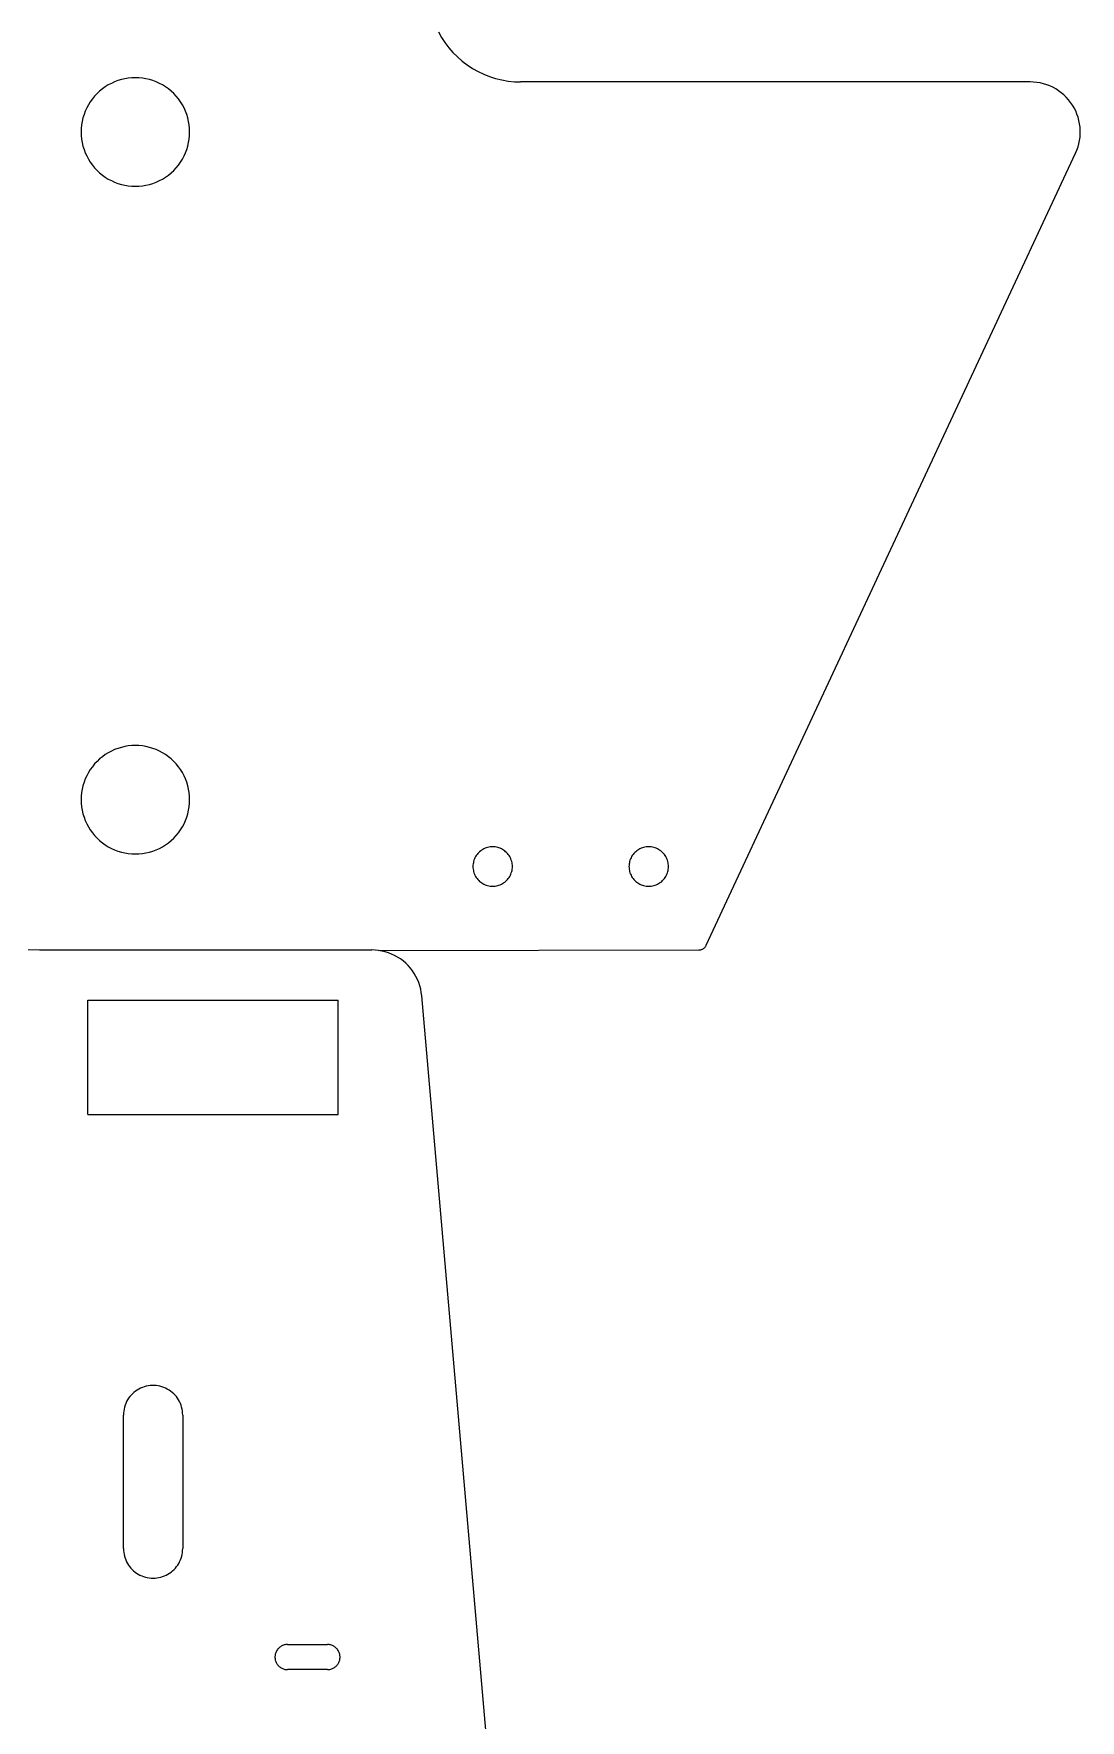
# Model space of a CAD drawing. Extents: x -22.3 to 21.7, y -13.4 to 13.4.
# Drawn here: x 14.59 to 17.059, y 5.08 to 9.058 of the extents above; entities that cross this region are included whole.
import ezdxf

# ---------------------------------------------------------------- set-up
doc = ezdxf.new("R2010")
doc.units = 0
doc.header["$MEASUREMENT"] = 0
doc.layers.get('0').update_dxf_attribs({"linetype": 'CONTINUOUS'})

msp = doc.modelspace()

# ---------------------------------------------------------------- linework, layer by layer
for p, q in [((15.5445, 9.0624), (15.5518, 9.0494)), ((15.5518, 9.0494), (15.56, 9.0369)), ((15.56, 9.0369), (15.569, 9.025)), ((15.569, 9.025), (15.5788, 9.0137)), ((15.5788, 9.0137), (15.5894, 9.0032)), ((15.5894, 9.0032), (15.6006, 8.9933)), ((15.6006, 8.9933), (15.6125, 8.9843)), ((14.7968, 8.9498), (14.7888, 8.9473)), ((14.805, 8.9517), (14.7968, 8.9498)), ((14.8132, 8.953), (14.805, 8.9517)), ((14.8216, 8.9538), (14.8132, 8.953)), ((14.8299, 8.9541), (14.8216, 8.9538)), ((14.8383, 8.9538), (14.8299, 8.9541)), ((14.8466, 8.953), (14.8383, 8.9538)), ((14.8549, 8.9517), (14.8466, 8.953)), ((14.8631, 8.9498), (14.8549, 8.9517)), ((14.8711, 8.9473), (14.8631, 8.9498)), ((15.6125, 8.9843), (15.625, 8.9761)), ((15.625, 8.9761), (15.638, 8.9688)), ((15.638, 8.9688), (15.6515, 8.9624)), ((15.6515, 8.9624), (15.6654, 8.9569)), ((15.6654, 8.9569), (15.6796, 8.9524)), ((15.6796, 8.9524), (15.6941, 8.9488)), ((14.7337, 8.9105), (14.7284, 8.9041)), ((14.7395, 8.9166), (14.7337, 8.9105)), ((14.7456, 8.9224), (14.7395, 8.9166)), ((14.752, 8.9277), (14.7456, 8.9224)), ((14.7589, 8.9325), (14.752, 8.9277)), ((14.766, 8.937), (14.7589, 8.9325)), ((14.7733, 8.9409), (14.766, 8.937)), ((14.781, 8.9444), (14.7733, 8.9409)), ((14.7888, 8.9473), (14.781, 8.9444)), ((14.8789, 8.9444), (14.8711, 8.9473)), ((14.8865, 8.9409), (14.8789, 8.9444)), ((14.8939, 8.937), (14.8865, 8.9409)), ((14.901, 8.9325), (14.8939, 8.937)), ((14.9078, 8.9277), (14.901, 8.9325)), ((14.9143, 8.9224), (14.9078, 8.9277)), ((14.9204, 8.9166), (14.9143, 8.9224)), ((14.9261, 8.9105), (14.9204, 8.9166)), ((14.9315, 8.9041), (14.9261, 8.9105)), ((15.6941, 8.9488), (15.7088, 8.9463)), ((15.7088, 8.9463), (15.7237, 8.9448)), ((15.7237, 8.9448), (15.7386, 8.9443)), ((16.9405, 8.9443), (15.7386, 8.9443)), ((16.9484, 8.944), (16.9405, 8.9443)), ((16.9562, 8.9432), (16.9484, 8.944)), ((16.964, 8.9419), (16.9562, 8.9432)), ((16.9717, 8.9401), (16.964, 8.9419)), ((16.9793, 8.9377), (16.9717, 8.9401)), ((16.9866, 8.9349), (16.9793, 8.9377)), ((16.9938, 8.9316), (16.9866, 8.9349)), ((17.0007, 8.9278), (16.9938, 8.9316)), ((17.0074, 8.9235), (17.0007, 8.9278)), ((17.0137, 8.9188), (17.0074, 8.9235)), ((17.0198, 8.9137), (17.0137, 8.9188)), ((17.0254, 8.9082), (17.0198, 8.9137)), ((14.7117, 8.8751), (14.7088, 8.8673)), ((14.7152, 8.8828), (14.7117, 8.8751)), ((14.7191, 8.8901), (14.7152, 8.8828)), ((14.7236, 8.8972), (14.7191, 8.8901)), ((14.7284, 8.9041), (14.7236, 8.8972)), ((14.9363, 8.8972), (14.9315, 8.9041)), ((14.9408, 8.8901), (14.9363, 8.8972)), ((14.9447, 8.8828), (14.9408, 8.8901)), ((14.9482, 8.8751), (14.9447, 8.8828)), ((14.9511, 8.8673), (14.9482, 8.8751)), ((17.0307, 8.9023), (17.0254, 8.9082)), ((17.0356, 8.8961), (17.0307, 8.9023)), ((17.0401, 8.8896), (17.0356, 8.8961)), ((17.0441, 8.8828), (17.0401, 8.8896)), ((17.0477, 8.8758), (17.0441, 8.8828)), ((17.0507, 8.8685), (17.0477, 8.8758)), ((14.7023, 8.8345), (14.702, 8.8262)), ((14.7031, 8.8429), (14.7023, 8.8345)), ((14.7044, 8.8511), (14.7031, 8.8429)), ((14.7063, 8.8593), (14.7044, 8.8511)), ((14.7088, 8.8673), (14.7063, 8.8593)), ((14.9535, 8.8593), (14.9511, 8.8673)), ((14.9554, 8.8511), (14.9535, 8.8593)), ((14.9568, 8.8429), (14.9554, 8.8511)), ((14.9576, 8.8345), (14.9568, 8.8429)), ((14.9579, 8.8262), (14.9576, 8.8345)), ((17.0533, 8.861), (17.0507, 8.8685)), ((17.0554, 8.8534), (17.0533, 8.861)), ((17.057, 8.8457), (17.0554, 8.8534)), ((17.058, 8.8378), (17.057, 8.8457)), ((17.0585, 8.8299), (17.058, 8.8378)), ((14.702, 8.8262), (14.7023, 8.8178)), ((14.7023, 8.8178), (14.7031, 8.8095)), ((14.7031, 8.8095), (14.7044, 8.8012)), ((14.7044, 8.8012), (14.7063, 8.793)), ((14.7063, 8.793), (14.7088, 8.785)), ((14.9511, 8.785), (14.9535, 8.793)), ((14.9535, 8.793), (14.9554, 8.8012)), ((14.9554, 8.8012), (14.9568, 8.8095)), ((14.9568, 8.8095), (14.9576, 8.8178)), ((14.9576, 8.8178), (14.9579, 8.8262)), ((17.0506, 8.7835), (17.0532, 8.791)), ((17.0532, 8.791), (17.0553, 8.7986)), ((17.0553, 8.7986), (17.0569, 8.8063)), ((17.0569, 8.8063), (17.058, 8.8142)), ((17.058, 8.8142), (17.0585, 8.822)), ((17.0585, 8.822), (17.0585, 8.8299)), ((14.7088, 8.785), (14.7117, 8.7772)), ((14.7117, 8.7772), (14.7152, 8.7696)), ((14.7152, 8.7696), (14.7191, 8.7622)), ((14.7191, 8.7622), (14.7236, 8.7551)), ((14.7236, 8.7551), (14.7284, 8.7483)), ((14.9315, 8.7483), (14.9363, 8.7551)), ((14.9363, 8.7551), (14.9408, 8.7622)), ((14.9408, 8.7622), (14.9447, 8.7696)), ((14.9447, 8.7696), (14.9482, 8.7772)), ((14.9482, 8.7772), (14.9511, 8.785)), ((16.1765, 6.9084), (17.0475, 8.7762)), ((17.0475, 8.7762), (17.0506, 8.7835)), ((14.7284, 8.7483), (14.7337, 8.7418)), ((14.7337, 8.7418), (14.7395, 8.7357)), ((14.7395, 8.7357), (14.7456, 8.73)), ((14.7456, 8.73), (14.752, 8.7246)), ((14.752, 8.7246), (14.7589, 8.7198)), ((14.7589, 8.7198), (14.766, 8.7153)), ((14.766, 8.7153), (14.7733, 8.7114)), ((14.7733, 8.7114), (14.781, 8.7079)), ((14.8789, 8.7079), (14.8865, 8.7114)), ((14.8865, 8.7114), (14.8939, 8.7153)), ((14.8939, 8.7153), (14.901, 8.7198)), ((14.901, 8.7198), (14.9078, 8.7246)), ((14.9078, 8.7246), (14.9143, 8.73)), ((14.9143, 8.73), (14.9204, 8.7357)), ((14.9204, 8.7357), (14.9261, 8.7418)), ((14.9261, 8.7418), (14.9315, 8.7483)), ((14.781, 8.7079), (14.7888, 8.705)), ((14.7888, 8.705), (14.7968, 8.7026)), ((14.7968, 8.7026), (14.805, 8.7007)), ((14.805, 8.7007), (14.8132, 8.6993)), ((14.8132, 8.6993), (14.8216, 8.6985)), ((14.8216, 8.6985), (14.8299, 8.6982)), ((14.8299, 8.6982), (14.8383, 8.6985)), ((14.8383, 8.6985), (14.8466, 8.6993)), ((14.8466, 8.6993), (14.8549, 8.7007)), ((14.8549, 8.7007), (14.8631, 8.7026)), ((14.8631, 8.7026), (14.8711, 8.705)), ((14.8711, 8.705), (14.8789, 8.7079)), ((14.766, 7.3622), (14.7589, 7.3577)), ((14.7733, 7.3661), (14.766, 7.3622)), ((14.781, 7.3696), (14.7733, 7.3661)), ((14.7888, 7.3725), (14.781, 7.3696)), ((14.7968, 7.3749), (14.7888, 7.3725)), ((14.805, 7.3768), (14.7968, 7.3749)), ((14.8132, 7.3782), (14.805, 7.3768)), ((14.8216, 7.379), (14.8132, 7.3782)), ((14.8299, 7.3793), (14.8216, 7.379)), ((14.8383, 7.379), (14.8299, 7.3793)), ((14.8466, 7.3782), (14.8383, 7.379)), ((14.8549, 7.3768), (14.8466, 7.3782)), ((14.8631, 7.3749), (14.8549, 7.3768)), ((14.8711, 7.3725), (14.8631, 7.3749)), ((14.8789, 7.3696), (14.8711, 7.3725)), ((14.8865, 7.3661), (14.8789, 7.3696)), ((14.8939, 7.3622), (14.8865, 7.3661)), ((14.901, 7.3577), (14.8939, 7.3622)), ((14.7236, 7.3224), (14.7191, 7.3153)), ((14.7284, 7.3292), (14.7236, 7.3224)), ((14.7337, 7.3357), (14.7284, 7.3292)), ((14.7395, 7.3418), (14.7337, 7.3357)), ((14.7456, 7.3476), (14.7395, 7.3418)), ((14.752, 7.3529), (14.7456, 7.3476)), ((14.7589, 7.3577), (14.752, 7.3529)), ((14.9078, 7.3529), (14.901, 7.3577)), ((14.9143, 7.3476), (14.9078, 7.3529)), ((14.9204, 7.3418), (14.9143, 7.3476)), ((14.9261, 7.3357), (14.9204, 7.3418)), ((14.9315, 7.3292), (14.9261, 7.3357)), ((14.9363, 7.3224), (14.9315, 7.3292)), ((14.9408, 7.3153), (14.9363, 7.3224)), ((14.7063, 7.2845), (14.7044, 7.2763)), ((14.7088, 7.2925), (14.7063, 7.2845)), ((14.7117, 7.3003), (14.7088, 7.2925)), ((14.7152, 7.3079), (14.7117, 7.3003)), ((14.7191, 7.3153), (14.7152, 7.3079)), ((14.9447, 7.3079), (14.9408, 7.3153)), ((14.9482, 7.3003), (14.9447, 7.3079)), ((14.9511, 7.2925), (14.9482, 7.3003)), ((14.9535, 7.2845), (14.9511, 7.2925)), ((14.9554, 7.2763), (14.9535, 7.2845)), ((14.7023, 7.2597), (14.702, 7.2514)), ((14.702, 7.2514), (14.7023, 7.243)), ((14.7031, 7.2681), (14.7023, 7.2597)), ((14.7023, 7.243), (14.7031, 7.2347)), ((14.7044, 7.2763), (14.7031, 7.2681)), ((14.9568, 7.2681), (14.9554, 7.2763)), ((14.9576, 7.2597), (14.9568, 7.2681)), ((14.9568, 7.2347), (14.9576, 7.243)), ((14.9579, 7.2514), (14.9576, 7.2597)), ((14.9576, 7.243), (14.9579, 7.2514)), ((14.7031, 7.2347), (14.7044, 7.2264)), ((14.7044, 7.2264), (14.7063, 7.2182)), ((14.7063, 7.2182), (14.7088, 7.2102)), ((14.7088, 7.2102), (14.7117, 7.2024)), ((14.7117, 7.2024), (14.7152, 7.1948)), ((14.9447, 7.1948), (14.9482, 7.2024)), ((14.9482, 7.2024), (14.9511, 7.2102)), ((14.9511, 7.2102), (14.9535, 7.2182)), ((14.9535, 7.2182), (14.9554, 7.2264)), ((14.9554, 7.2264), (14.9568, 7.2347)), ((14.7152, 7.1948), (14.7191, 7.1874)), ((14.7191, 7.1874), (14.7236, 7.1803)), ((14.7236, 7.1803), (14.7284, 7.1735)), ((14.7284, 7.1735), (14.7337, 7.167)), ((14.7337, 7.167), (14.7395, 7.1609)), ((14.7395, 7.1609), (14.7456, 7.1552)), ((14.9143, 7.1552), (14.9204, 7.1609)), ((14.9204, 7.1609), (14.9261, 7.167)), ((14.9261, 7.167), (14.9315, 7.1735)), ((14.9315, 7.1735), (14.9363, 7.1803)), ((14.9363, 7.1803), (14.9408, 7.1874)), ((14.9408, 7.1874), (14.9447, 7.1948)), ((14.7456, 7.1552), (14.752, 7.1498)), ((14.752, 7.1498), (14.7589, 7.145)), ((14.7589, 7.145), (14.766, 7.1405)), ((14.766, 7.1405), (14.7733, 7.1366)), ((14.7733, 7.1366), (14.781, 7.1331)), ((14.781, 7.1331), (14.7888, 7.1302)), ((14.7888, 7.1302), (14.7968, 7.1278)), ((14.7968, 7.1278), (14.805, 7.1259)), ((14.805, 7.1259), (14.8132, 7.1245)), ((14.8132, 7.1245), (14.8216, 7.1237)), ((14.8216, 7.1237), (14.8299, 7.1234)), ((14.8299, 7.1234), (14.8383, 7.1237)), ((14.8383, 7.1237), (14.8466, 7.1245)), ((14.8466, 7.1245), (14.8549, 7.1259)), ((14.8549, 7.1259), (14.8631, 7.1278)), ((14.8631, 7.1278), (14.8711, 7.1302)), ((14.8711, 7.1302), (14.8789, 7.1331)), ((14.8789, 7.1331), (14.8865, 7.1366)), ((14.8865, 7.1366), (14.8939, 7.1405)), ((14.8939, 7.1405), (14.901, 7.145)), ((14.901, 7.145), (14.9078, 7.1498)), ((14.9078, 7.1498), (14.9143, 7.1552)), ((15.6357, 7.1222), (15.6339, 7.1197)), ((15.6376, 7.1245), (15.6357, 7.1222)), ((15.6397, 7.1268), (15.6376, 7.1245)), ((15.6419, 7.1288), (15.6397, 7.1268)), ((15.6443, 7.1308), (15.6419, 7.1288)), ((15.6467, 7.1325), (15.6443, 7.1308)), ((15.6493, 7.1341), (15.6467, 7.1325)), ((15.652, 7.1356), (15.6493, 7.1341)), ((15.6548, 7.1368), (15.652, 7.1356)), ((15.6576, 7.1379), (15.6548, 7.1368)), ((15.6605, 7.1388), (15.6576, 7.1379)), ((15.6635, 7.1395), (15.6605, 7.1388)), ((15.6665, 7.14), (15.6635, 7.1395)), ((15.6695, 7.1403), (15.6665, 7.14)), ((15.6726, 7.1404), (15.6695, 7.1403)), ((15.6756, 7.1403), (15.6726, 7.1404)), ((15.6786, 7.14), (15.6756, 7.1403)), ((15.6816, 7.1395), (15.6786, 7.14)), ((15.6846, 7.1388), (15.6816, 7.1395)), ((15.6875, 7.1379), (15.6846, 7.1388)), ((15.6904, 7.1368), (15.6875, 7.1379)), ((15.6931, 7.1356), (15.6904, 7.1368)), ((15.6958, 7.1341), (15.6931, 7.1356)), ((15.6984, 7.1325), (15.6958, 7.1341)), ((15.7009, 7.1308), (15.6984, 7.1325)), ((15.7032, 7.1288), (15.7009, 7.1308)), ((15.7055, 7.1268), (15.7032, 7.1288)), ((15.7075, 7.1245), (15.7055, 7.1268)), ((15.7095, 7.1222), (15.7075, 7.1245)), ((15.7112, 7.1197), (15.7095, 7.1222)), ((16.0037, 7.1222), (16.0019, 7.1197)), ((16.0056, 7.1245), (16.0037, 7.1222)), ((16.0077, 7.1268), (16.0056, 7.1245)), ((16.0099, 7.1288), (16.0077, 7.1268)), ((16.0123, 7.1308), (16.0099, 7.1288)), ((16.0147, 7.1325), (16.0123, 7.1308)), ((16.0173, 7.1341), (16.0147, 7.1325)), ((16.02, 7.1356), (16.0173, 7.1341)), ((16.0228, 7.1368), (16.02, 7.1356)), ((16.0256, 7.1379), (16.0228, 7.1368)), ((16.0285, 7.1388), (16.0256, 7.1379)), ((16.0315, 7.1395), (16.0285, 7.1388)), ((16.0345, 7.14), (16.0315, 7.1395)), ((16.0375, 7.1403), (16.0345, 7.14)), ((16.0406, 7.1404), (16.0375, 7.1403)), ((16.0436, 7.1403), (16.0406, 7.1404)), ((16.0466, 7.14), (16.0436, 7.1403)), ((16.0496, 7.1395), (16.0466, 7.14)), ((16.0526, 7.1388), (16.0496, 7.1395)), ((16.0555, 7.1379), (16.0526, 7.1388)), ((16.0584, 7.1368), (16.0555, 7.1379)), ((16.0611, 7.1356), (16.0584, 7.1368)), ((16.0638, 7.1341), (16.0611, 7.1356)), ((16.0664, 7.1325), (16.0638, 7.1341)), ((16.0689, 7.1308), (16.0664, 7.1325)), ((16.0712, 7.1288), (16.0689, 7.1308)), ((16.0735, 7.1268), (16.0712, 7.1288)), ((16.0755, 7.1245), (16.0735, 7.1268)), ((16.0775, 7.1222), (16.0755, 7.1245)), ((16.0792, 7.1197), (16.0775, 7.1222)), ((15.6262, 7.0969), (15.6261, 7.0939)), ((15.6261, 7.0939), (15.6262, 7.0908)), ((15.6265, 7.0999), (15.6262, 7.0969)), ((15.6262, 7.0908), (15.6265, 7.0878)), ((15.627, 7.1029), (15.6265, 7.0999)), ((15.6265, 7.0878), (15.627, 7.0848)), ((15.6277, 7.1059), (15.627, 7.1029)), ((15.627, 7.0848), (15.6277, 7.0818)), ((15.6285, 7.1088), (15.6277, 7.1059)), ((15.6277, 7.0818), (15.6285, 7.0789)), ((15.6296, 7.1117), (15.6285, 7.1088)), ((15.6309, 7.1144), (15.6296, 7.1117)), ((15.6323, 7.1171), (15.6309, 7.1144)), ((15.6339, 7.1197), (15.6323, 7.1171)), ((15.7128, 7.1171), (15.7112, 7.1197)), ((15.7143, 7.1144), (15.7128, 7.1171)), ((15.7155, 7.1117), (15.7143, 7.1144)), ((15.7166, 7.1088), (15.7155, 7.1117)), ((15.7175, 7.1059), (15.7166, 7.1088)), ((15.7166, 7.0789), (15.7175, 7.0818)), ((15.7182, 7.1029), (15.7175, 7.1059)), ((15.7175, 7.0818), (15.7182, 7.0848)), ((15.7187, 7.0999), (15.7182, 7.1029)), ((15.7182, 7.0848), (15.7187, 7.0878)), ((15.719, 7.0969), (15.7187, 7.0999)), ((15.7187, 7.0878), (15.719, 7.0908)), ((15.7191, 7.0939), (15.719, 7.0969)), ((15.719, 7.0908), (15.7191, 7.0939)), ((15.9942, 7.0969), (15.9941, 7.0939)), ((15.9941, 7.0939), (15.9942, 7.0908)), ((15.9945, 7.0999), (15.9942, 7.0969)), ((15.9942, 7.0908), (15.9945, 7.0878)), ((15.995, 7.1029), (15.9945, 7.0999)), ((15.9945, 7.0878), (15.995, 7.0848)), ((15.9957, 7.1059), (15.995, 7.1029)), ((15.995, 7.0848), (15.9957, 7.0818)), ((15.9965, 7.1088), (15.9957, 7.1059)), ((15.9957, 7.0818), (15.9965, 7.0789)), ((15.9976, 7.1117), (15.9965, 7.1088)), ((15.9989, 7.1144), (15.9976, 7.1117)), ((16.0003, 7.1171), (15.9989, 7.1144)), ((16.0019, 7.1197), (16.0003, 7.1171)), ((16.0808, 7.1171), (16.0792, 7.1197)), ((16.0823, 7.1144), (16.0808, 7.1171)), ((16.0835, 7.1117), (16.0823, 7.1144)), ((16.0846, 7.1088), (16.0835, 7.1117)), ((16.0855, 7.1059), (16.0846, 7.1088)), ((16.0846, 7.0789), (16.0855, 7.0818)), ((16.0862, 7.1029), (16.0855, 7.1059)), ((16.0855, 7.0818), (16.0862, 7.0848)), ((16.0867, 7.0999), (16.0862, 7.1029)), ((16.0862, 7.0848), (16.0867, 7.0878)), ((16.087, 7.0969), (16.0867, 7.0999)), ((16.0867, 7.0878), (16.087, 7.0908)), ((16.0871, 7.0939), (16.087, 7.0969)), ((16.087, 7.0908), (16.0871, 7.0939)), ((15.6285, 7.0789), (15.6296, 7.0761)), ((15.6296, 7.0761), (15.6309, 7.0733)), ((15.6309, 7.0733), (15.6323, 7.0706)), ((15.6323, 7.0706), (15.6339, 7.068)), ((15.6339, 7.068), (15.6357, 7.0656)), ((15.6357, 7.0656), (15.6376, 7.0632)), ((15.6376, 7.0632), (15.6397, 7.061)), ((15.6397, 7.061), (15.6419, 7.0589)), ((15.6419, 7.0589), (15.6443, 7.057)), ((15.6443, 7.057), (15.6467, 7.0552)), ((15.6467, 7.0552), (15.6493, 7.0536)), ((15.6493, 7.0536), (15.652, 7.0522)), ((15.652, 7.0522), (15.6548, 7.0509)), ((15.6548, 7.0509), (15.6576, 7.0498)), ((15.6576, 7.0498), (15.6605, 7.049)), ((15.6605, 7.049), (15.6635, 7.0483)), ((15.6635, 7.0483), (15.6665, 7.0478)), ((15.6665, 7.0478), (15.6695, 7.0475)), ((15.6695, 7.0475), (15.6726, 7.0474)), ((15.6726, 7.0474), (15.6756, 7.0475)), ((15.6756, 7.0475), (15.6786, 7.0478)), ((15.6786, 7.0478), (15.6816, 7.0483)), ((15.6816, 7.0483), (15.6846, 7.049)), ((15.6846, 7.049), (15.6875, 7.0498)), ((15.6875, 7.0498), (15.6904, 7.0509)), ((15.6904, 7.0509), (15.6931, 7.0522)), ((15.6931, 7.0522), (15.6958, 7.0536)), ((15.6958, 7.0536), (15.6984, 7.0552)), ((15.6984, 7.0552), (15.7009, 7.057)), ((15.7009, 7.057), (15.7032, 7.0589)), ((15.7032, 7.0589), (15.7055, 7.061)), ((15.7055, 7.061), (15.7075, 7.0632)), ((15.7075, 7.0632), (15.7095, 7.0656)), ((15.7095, 7.0656), (15.7112, 7.068)), ((15.7112, 7.068), (15.7128, 7.0706)), ((15.7128, 7.0706), (15.7143, 7.0733)), ((15.7143, 7.0733), (15.7155, 7.0761)), ((15.7155, 7.0761), (15.7166, 7.0789)), ((15.9965, 7.0789), (15.9976, 7.0761)), ((15.9976, 7.0761), (15.9989, 7.0733)), ((15.9989, 7.0733), (16.0003, 7.0706)), ((16.0003, 7.0706), (16.0019, 7.068)), ((16.0019, 7.068), (16.0037, 7.0656)), ((16.0037, 7.0656), (16.0056, 7.0632)), ((16.0056, 7.0632), (16.0077, 7.061)), ((16.0077, 7.061), (16.0099, 7.0589)), ((16.0099, 7.0589), (16.0123, 7.057)), ((16.0123, 7.057), (16.0147, 7.0552)), ((16.0147, 7.0552), (16.0173, 7.0536)), ((16.0173, 7.0536), (16.02, 7.0522)), ((16.02, 7.0522), (16.0228, 7.0509)), ((16.0228, 7.0509), (16.0256, 7.0498)), ((16.0256, 7.0498), (16.0285, 7.049)), ((16.0285, 7.049), (16.0315, 7.0483)), ((16.0315, 7.0483), (16.0345, 7.0478)), ((16.0345, 7.0478), (16.0375, 7.0475)), ((16.0375, 7.0475), (16.0406, 7.0474)), ((16.0406, 7.0474), (16.0436, 7.0475)), ((16.0436, 7.0475), (16.0466, 7.0478)), ((16.0466, 7.0478), (16.0496, 7.0483)), ((16.0496, 7.0483), (16.0526, 7.049)), ((16.0526, 7.049), (16.0555, 7.0498)), ((16.0555, 7.0498), (16.0584, 7.0509)), ((16.0584, 7.0509), (16.0611, 7.0522)), ((16.0611, 7.0522), (16.0638, 7.0536)), ((16.0638, 7.0536), (16.0664, 7.0552)), ((16.0664, 7.0552), (16.0689, 7.057)), ((16.0689, 7.057), (16.0712, 7.0589)), ((16.0712, 7.0589), (16.0735, 7.061)), ((16.0735, 7.061), (16.0755, 7.0632)), ((16.0755, 7.0632), (16.0775, 7.0656)), ((16.0775, 7.0656), (16.0792, 7.068)), ((16.0792, 7.068), (16.0808, 7.0706)), ((16.0808, 7.0706), (16.0823, 7.0733)), ((16.0823, 7.0733), (16.0835, 7.0761)), ((16.0835, 7.0761), (16.0846, 7.0789)), ((14.5767, 6.8979), (14.6036, 6.897)), ((14.6036, 6.897), (15.3876, 6.897)), ((15.3956, 6.8968), (15.3876, 6.897)), ((15.4035, 6.896), (15.3956, 6.8968)), ((15.4035, 6.896), (16.1587, 6.897)), ((15.4113, 6.8946), (15.4035, 6.896)), ((15.4191, 6.8928), (15.4113, 6.8946)), ((15.4267, 6.8904), (15.4191, 6.8928)), ((15.4341, 6.8875), (15.4267, 6.8904)), ((15.4413, 6.8841), (15.4341, 6.8875)), ((15.4483, 6.8803), (15.4413, 6.8841)), ((16.1587, 6.897), (16.16, 6.8971)), ((16.16, 6.8971), (16.1613, 6.8972)), ((16.1613, 6.8972), (16.1626, 6.8974)), ((16.1626, 6.8974), (16.1639, 6.8977)), ((16.1639, 6.8977), (16.1651, 6.8981)), ((16.1651, 6.8981), (16.1664, 6.8986)), ((16.1664, 6.8986), (16.1675, 6.8991)), ((16.1675, 6.8991), (16.1687, 6.8998)), ((16.1687, 6.8998), (16.1698, 6.9005)), ((16.1698, 6.9005), (16.1709, 6.9012)), ((16.1709, 6.9012), (16.1719, 6.9021)), ((16.1719, 6.9021), (16.1728, 6.903)), ((16.1728, 6.903), (16.1737, 6.904)), ((16.1737, 6.904), (16.1745, 6.905)), ((16.1745, 6.905), (16.1753, 6.9061)), ((16.1753, 6.9061), (16.1759, 6.9072)), ((16.1759, 6.9072), (16.1765, 6.9084)), ((15.455, 6.8759), (15.4483, 6.8803)), ((15.4614, 6.8712), (15.455, 6.8759)), ((15.4674, 6.866), (15.4614, 6.8712)), ((15.4731, 6.8604), (15.4674, 6.866)), ((15.4784, 6.8545), (15.4731, 6.8604)), ((15.4833, 6.8482), (15.4784, 6.8545)), ((15.4877, 6.8416), (15.4833, 6.8482)), ((15.4917, 6.8347), (15.4877, 6.8416)), ((15.4952, 6.8276), (15.4917, 6.8347)), ((15.4983, 6.8202), (15.4952, 6.8276)), ((15.5008, 6.8126), (15.4983, 6.8202)), ((15.5028, 6.8049), (15.5008, 6.8126)), ((15.5043, 6.7971), (15.5028, 6.8049)), ((14.7175, 6.5089), (14.7175, 6.7789)), ((14.7175, 6.7789), (15.308, 6.7789)), ((15.308, 6.5089), (15.308, 6.7789)), ((15.5053, 6.7892), (15.5043, 6.7971)), ((15.675, 4.8494), (15.5053, 6.7892)), ((14.7175, 6.5089), (15.308, 6.5089)), ((14.8198, 5.8471), (14.8168, 5.8436)), ((14.8231, 5.8505), (14.8198, 5.8471)), ((14.8265, 5.8536), (14.8231, 5.8505)), ((14.8302, 5.8565), (14.8265, 5.8536)), ((14.834, 5.8592), (14.8302, 5.8565)), ((14.8381, 5.8615), (14.834, 5.8592)), ((14.8422, 5.8636), (14.8381, 5.8615)), ((14.8465, 5.8655), (14.8422, 5.8636)), ((14.8509, 5.867), (14.8465, 5.8655)), ((14.8554, 5.8682), (14.8509, 5.867)), ((14.86, 5.8692), (14.8554, 5.8682)), ((14.8646, 5.8698), (14.86, 5.8692)), ((14.8693, 5.8701), (14.8646, 5.8698)), ((14.874, 5.8701), (14.8693, 5.8701)), ((14.8786, 5.8698), (14.874, 5.8701)), ((14.8833, 5.8692), (14.8786, 5.8698)), ((14.8878, 5.8682), (14.8833, 5.8692)), ((14.8923, 5.867), (14.8878, 5.8682)), ((14.8968, 5.8655), (14.8923, 5.867)), ((14.9011, 5.8636), (14.8968, 5.8655)), ((14.9052, 5.8615), (14.9011, 5.8636)), ((14.9092, 5.8592), (14.9052, 5.8615)), ((14.9131, 5.8565), (14.9092, 5.8592)), ((14.9168, 5.8536), (14.9131, 5.8565)), ((14.9202, 5.8505), (14.9168, 5.8536)), ((14.9235, 5.8471), (14.9202, 5.8505)), ((14.9265, 5.8436), (14.9235, 5.8471)), ((14.8024, 5.8096), (14.8019, 5.8049)), ((14.8032, 5.8142), (14.8024, 5.8096)), ((14.8042, 5.8187), (14.8032, 5.8142)), ((14.8056, 5.8232), (14.8042, 5.8187)), ((14.8073, 5.8275), (14.8056, 5.8232)), ((14.8093, 5.8318), (14.8073, 5.8275)), ((14.8115, 5.8359), (14.8093, 5.8318)), ((14.814, 5.8398), (14.8115, 5.8359)), ((14.8168, 5.8436), (14.814, 5.8398)), ((14.9293, 5.8398), (14.9265, 5.8436)), ((14.9318, 5.8359), (14.9293, 5.8398)), ((14.934, 5.8318), (14.9318, 5.8359)), ((14.936, 5.8275), (14.934, 5.8318)), ((14.9377, 5.8232), (14.936, 5.8275)), ((14.939, 5.8187), (14.9377, 5.8232)), ((14.9401, 5.8142), (14.939, 5.8187)), ((14.9409, 5.8096), (14.9401, 5.8142)), ((14.9414, 5.8049), (14.9409, 5.8096)), ((14.8019, 5.8049), (14.8018, 5.8003)), ((14.8018, 5.4853), (14.8018, 5.8003)), ((14.9415, 5.8003), (14.9414, 5.8049)), ((14.9415, 5.8003), (14.9415, 5.4853)), ((14.8018, 5.4853), (14.8019, 5.4807)), ((14.8019, 5.4807), (14.8024, 5.4762)), ((14.8024, 5.4762), (14.8031, 5.4717)), ((14.8031, 5.4717), (14.8041, 5.4672)), ((14.8041, 5.4672), (14.8055, 5.4628)), ((14.8055, 5.4628), (14.8071, 5.4585)), ((14.8071, 5.4585), (14.809, 5.4544)), ((14.809, 5.4544), (14.8111, 5.4504)), ((14.8111, 5.4504), (14.8135, 5.4465)), ((14.9297, 5.4465), (14.9322, 5.4504)), ((14.9322, 5.4504), (14.9343, 5.4544)), ((14.9343, 5.4544), (14.9362, 5.4585)), ((14.9362, 5.4585), (14.9378, 5.4628)), ((14.9378, 5.4628), (14.9391, 5.4672)), ((14.9391, 5.4672), (14.9402, 5.4717)), ((14.9402, 5.4717), (14.9409, 5.4762)), ((14.9409, 5.4762), (14.9414, 5.4807)), ((14.9414, 5.4807), (14.9415, 5.4853)), ((14.8135, 5.4465), (14.8162, 5.4428)), ((14.8162, 5.4428), (14.8191, 5.4392)), ((14.8191, 5.4392), (14.8222, 5.4359)), ((14.8222, 5.4359), (14.8256, 5.4328)), ((14.8256, 5.4328), (14.8291, 5.4299)), ((14.8291, 5.4299), (14.8328, 5.4272)), ((14.8328, 5.4272), (14.8367, 5.4248)), ((14.8367, 5.4248), (14.8407, 5.4226)), ((14.8407, 5.4226), (14.8449, 5.4207)), ((14.8449, 5.4207), (14.8492, 5.4191)), ((14.8492, 5.4191), (14.8536, 5.4178)), ((14.8536, 5.4178), (14.858, 5.4168)), ((14.858, 5.4168), (14.8625, 5.416)), ((14.8625, 5.416), (14.8671, 5.4156)), ((14.8671, 5.4156), (14.8716, 5.4154)), ((14.8716, 5.4154), (14.8762, 5.4156)), ((14.8762, 5.4156), (14.8808, 5.416)), ((14.8808, 5.416), (14.8853, 5.4168)), ((14.8853, 5.4168), (14.8897, 5.4178)), ((14.8897, 5.4178), (14.8941, 5.4191)), ((14.8941, 5.4191), (14.8984, 5.4207)), ((14.8984, 5.4207), (14.9025, 5.4226)), ((14.9025, 5.4226), (14.9066, 5.4248)), ((14.9066, 5.4248), (14.9105, 5.4272)), ((14.9105, 5.4272), (14.9142, 5.4299)), ((14.9142, 5.4299), (14.9177, 5.4328)), ((14.9177, 5.4328), (14.9211, 5.4359)), ((14.9211, 5.4359), (14.9242, 5.4392)), ((14.9242, 5.4392), (14.9271, 5.4428)), ((14.9271, 5.4428), (14.9297, 5.4465)), ((15.1688, 5.2513), (15.1673, 5.2499)), ((15.1703, 5.2526), (15.1688, 5.2513)), ((15.1719, 5.2537), (15.1703, 5.2526)), ((15.1735, 5.2548), (15.1719, 5.2537)), ((15.1753, 5.2557), (15.1735, 5.2548)), ((15.177, 5.2566), (15.1753, 5.2557)), ((15.1789, 5.2573), (15.177, 5.2566)), ((15.1808, 5.2579), (15.1789, 5.2573)), ((15.1827, 5.2583), (15.1808, 5.2579)), ((15.1846, 5.2587), (15.1827, 5.2583)), ((15.1866, 5.2588), (15.1846, 5.2587)), ((15.1886, 5.2589), (15.1866, 5.2588)), ((15.1886, 5.2589), (15.2831, 5.2589)), ((15.285, 5.2588), (15.2831, 5.2589)), ((15.287, 5.2587), (15.285, 5.2588)), ((15.2889, 5.2583), (15.287, 5.2587)), ((15.2909, 5.2579), (15.2889, 5.2583)), ((15.2927, 5.2573), (15.2909, 5.2579)), ((15.2946, 5.2566), (15.2927, 5.2573)), ((15.2964, 5.2557), (15.2946, 5.2566)), ((15.2981, 5.2548), (15.2964, 5.2557)), ((15.2998, 5.2537), (15.2981, 5.2548)), ((15.3014, 5.2526), (15.2998, 5.2537)), ((15.3029, 5.2513), (15.3014, 5.2526)), ((15.3043, 5.2499), (15.3029, 5.2513)), ((15.1592, 5.2323), (15.1591, 5.2304)), ((15.1591, 5.2304), (15.1591, 5.2284)), ((15.1591, 5.2284), (15.1592, 5.2264)), ((15.1595, 5.2343), (15.1592, 5.2323)), ((15.1592, 5.2264), (15.1595, 5.2245)), ((15.1598, 5.2362), (15.1595, 5.2343)), ((15.1595, 5.2245), (15.1598, 5.2225)), ((15.1604, 5.2381), (15.1598, 5.2362)), ((15.1598, 5.2225), (15.1604, 5.2206)), ((15.161, 5.24), (15.1604, 5.2381)), ((15.1604, 5.2206), (15.161, 5.2188)), ((15.1618, 5.2418), (15.161, 5.24)), ((15.161, 5.2188), (15.1618, 5.217)), ((15.1627, 5.2436), (15.1618, 5.2418)), ((15.1618, 5.217), (15.1627, 5.2152)), ((15.1637, 5.2453), (15.1627, 5.2436)), ((15.1627, 5.2152), (15.1637, 5.2135)), ((15.1648, 5.2469), (15.1637, 5.2453)), ((15.1637, 5.2135), (15.1648, 5.2119)), ((15.166, 5.2485), (15.1648, 5.2469)), ((15.1648, 5.2119), (15.166, 5.2103)), ((15.1673, 5.2499), (15.166, 5.2485)), ((15.3056, 5.2485), (15.3043, 5.2499)), ((15.3068, 5.2469), (15.3056, 5.2485)), ((15.3056, 5.2103), (15.3068, 5.2119)), ((15.3079, 5.2453), (15.3068, 5.2469)), ((15.3068, 5.2119), (15.3079, 5.2135)), ((15.309, 5.2436), (15.3079, 5.2453)), ((15.3079, 5.2135), (15.309, 5.2152)), ((15.3098, 5.2418), (15.309, 5.2436)), ((15.309, 5.2152), (15.3098, 5.217)), ((15.3106, 5.24), (15.3098, 5.2418)), ((15.3098, 5.217), (15.3106, 5.2188)), ((15.3113, 5.2381), (15.3106, 5.24)), ((15.3106, 5.2188), (15.3113, 5.2206)), ((15.3118, 5.2362), (15.3113, 5.2381)), ((15.3113, 5.2206), (15.3118, 5.2225)), ((15.3122, 5.2343), (15.3118, 5.2362)), ((15.3118, 5.2225), (15.3122, 5.2245)), ((15.3124, 5.2323), (15.3122, 5.2343)), ((15.3122, 5.2245), (15.3124, 5.2264)), ((15.3126, 5.2304), (15.3124, 5.2323)), ((15.3124, 5.2264), (15.3126, 5.2284)), ((15.3126, 5.2284), (15.3126, 5.2304)), ((15.166, 5.2103), (15.1673, 5.2089)), ((15.1673, 5.2089), (15.1688, 5.2075)), ((15.1688, 5.2075), (15.1703, 5.2062)), ((15.1703, 5.2062), (15.1719, 5.205)), ((15.1719, 5.205), (15.1735, 5.204)), ((15.1735, 5.204), (15.1753, 5.203)), ((15.1753, 5.203), (15.177, 5.2022)), ((15.177, 5.2022), (15.1789, 5.2015)), ((15.1789, 5.2015), (15.1808, 5.2009)), ((15.1808, 5.2009), (15.1827, 5.2005)), ((15.1827, 5.2005), (15.1846, 5.2001)), ((15.1846, 5.2001), (15.1866, 5.1999)), ((15.1866, 5.1999), (15.1886, 5.1999)), ((15.2831, 5.1999), (15.1886, 5.1999)), ((15.2831, 5.1999), (15.285, 5.1999)), ((15.285, 5.1999), (15.287, 5.2001)), ((15.287, 5.2001), (15.2889, 5.2005)), ((15.2889, 5.2005), (15.2909, 5.2009)), ((15.2909, 5.2009), (15.2927, 5.2015)), ((15.2927, 5.2015), (15.2946, 5.2022)), ((15.2946, 5.2022), (15.2964, 5.203)), ((15.2964, 5.203), (15.2981, 5.204)), ((15.2981, 5.204), (15.2998, 5.205)), ((15.2998, 5.205), (15.3014, 5.2062)), ((15.3014, 5.2062), (15.3029, 5.2075)), ((15.3029, 5.2075), (15.3043, 5.2089)), ((15.3043, 5.2089), (15.3056, 5.2103))]:
    msp.add_line(p, q)

doc.saveas('drawing.dxf')
